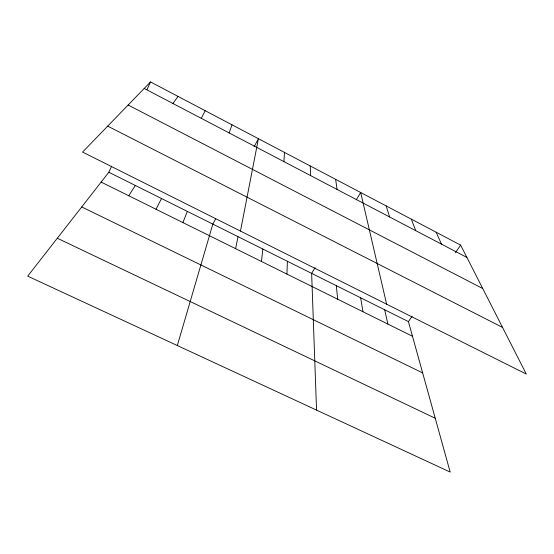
<?xml version="1.0" encoding="UTF-8"?>
<svg xmlns="http://www.w3.org/2000/svg" width="554" height="554" viewBox="0 0 554 554"><rect width="100%" height="100%" fill="white"/><g stroke="black" fill="none" stroke-linecap="round" stroke-linejoin="round"><path stroke-width="0.83" d="M286.944 274.091L287.401 261.28M283.89 161.602L284.493 152.426M261.446 261.467L262.859 249.044M240.471 231.073L258.413 138.708L254.113 146.768M235.616 248.677L238.005 236.655M177.328 345.537L212.833 224.107L215.644 218.837M229.197 132.953L231.988 124.802M182.91 222.576L187.328 211.393M108.826 172.252L408.423 321.618L450.173 472.07L27.7 276.148L108.826 172.252L111.61 166.228M146.935 89.693L150.515 81.93L460.609 245.09L526.3 374.075L82.567 152.08L150.515 81.93M156.02 209.26L161.505 198.512M201.268 118.327L205.202 110.703M315.101 267.665L311.646 273.364L316.542 410.092M356.257 199.807L360.682 192.515L386.644 304.201M128.77 195.763L135.335 185.472M408.423 321.618L412.107 316.209M455.436 252.679L460.609 245.09M172.938 103.494L178.042 96.417M57.304 238.241L435.236 418.242M81.736 206.954L422.654 372.904M101.147 182.086L412.488 336.264M107.698 126.132L502.533 327.407M128.14 105.025L482.742 288.551M144.206 88.446L466.904 257.451M436.123 232.209L441.496 244.141M411.31 219.155L415.742 230.651M386.166 205.922L389.628 216.974M384.684 309.783L387.883 324.076M360.647 297.796L362.96 311.736M335.62 179.33L337.088 189.461M336.299 285.663L337.705 299.229M310.226 165.965L310.669 175.625"/></g></svg>
